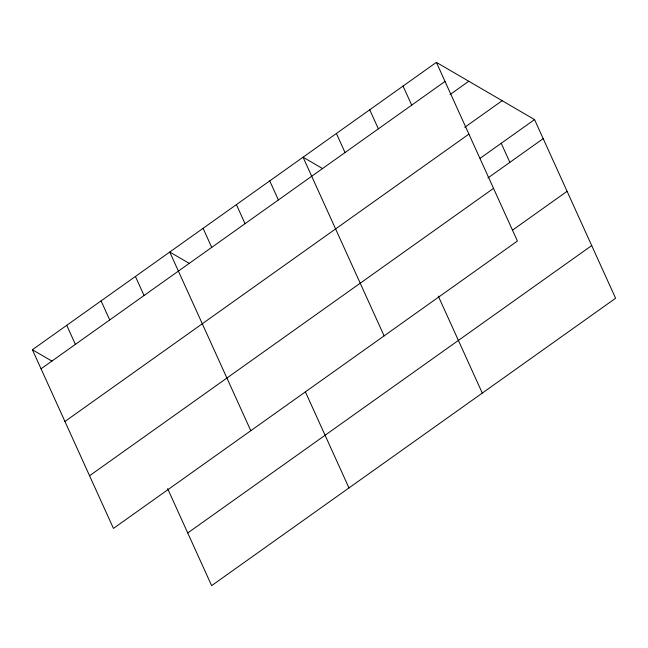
<?xml version="1.0" encoding="UTF-8"?>
<svg xmlns="http://www.w3.org/2000/svg" width="648" height="648" viewBox="0 0 648 648"><rect width="100%" height="100%" fill="white"/><g stroke="black" fill="none" stroke-linecap="round" stroke-linejoin="round"><path stroke-width="0.97" d="M436.371 62.362L517.42 241.04L113.449 528.412L32.4 349.742L436.371 62.362L534.551 119.588L615.6 298.258L211.629 585.638L167.63 488.641M41.043 368.801L445.022 81.421M450.077 94.551L468.771 81.251M464.762 127.3L502.151 100.699M64.938 421.475L468.909 134.096M480.087 158.331L534.551 119.588M487.92 177.965L543.194 138.648M89.554 475.745L493.533 188.366M512.625 230.064L567.089 191.314M187.734 532.964L591.705 245.584M322.672 168.626L303.062 157.197L384.11 335.875M189.362 263.461L169.752 252.031L250.8 430.709M32.4 349.742L52.01 361.171M501.22 143.297L509.871 162.356M403.048 86.071L411.691 105.13M369.716 109.779L378.367 128.839M438.291 296.104L482.29 393.093M336.393 133.488L345.036 152.547M269.738 180.905L278.381 199.965M236.407 204.614L245.049 223.673M305.386 391.838L348.98 487.928M203.075 228.323L211.726 247.382M135.416 276.461L144.059 295.52M101.072 300.883L109.723 319.942M66.736 325.312L75.387 344.372"/></g></svg>
